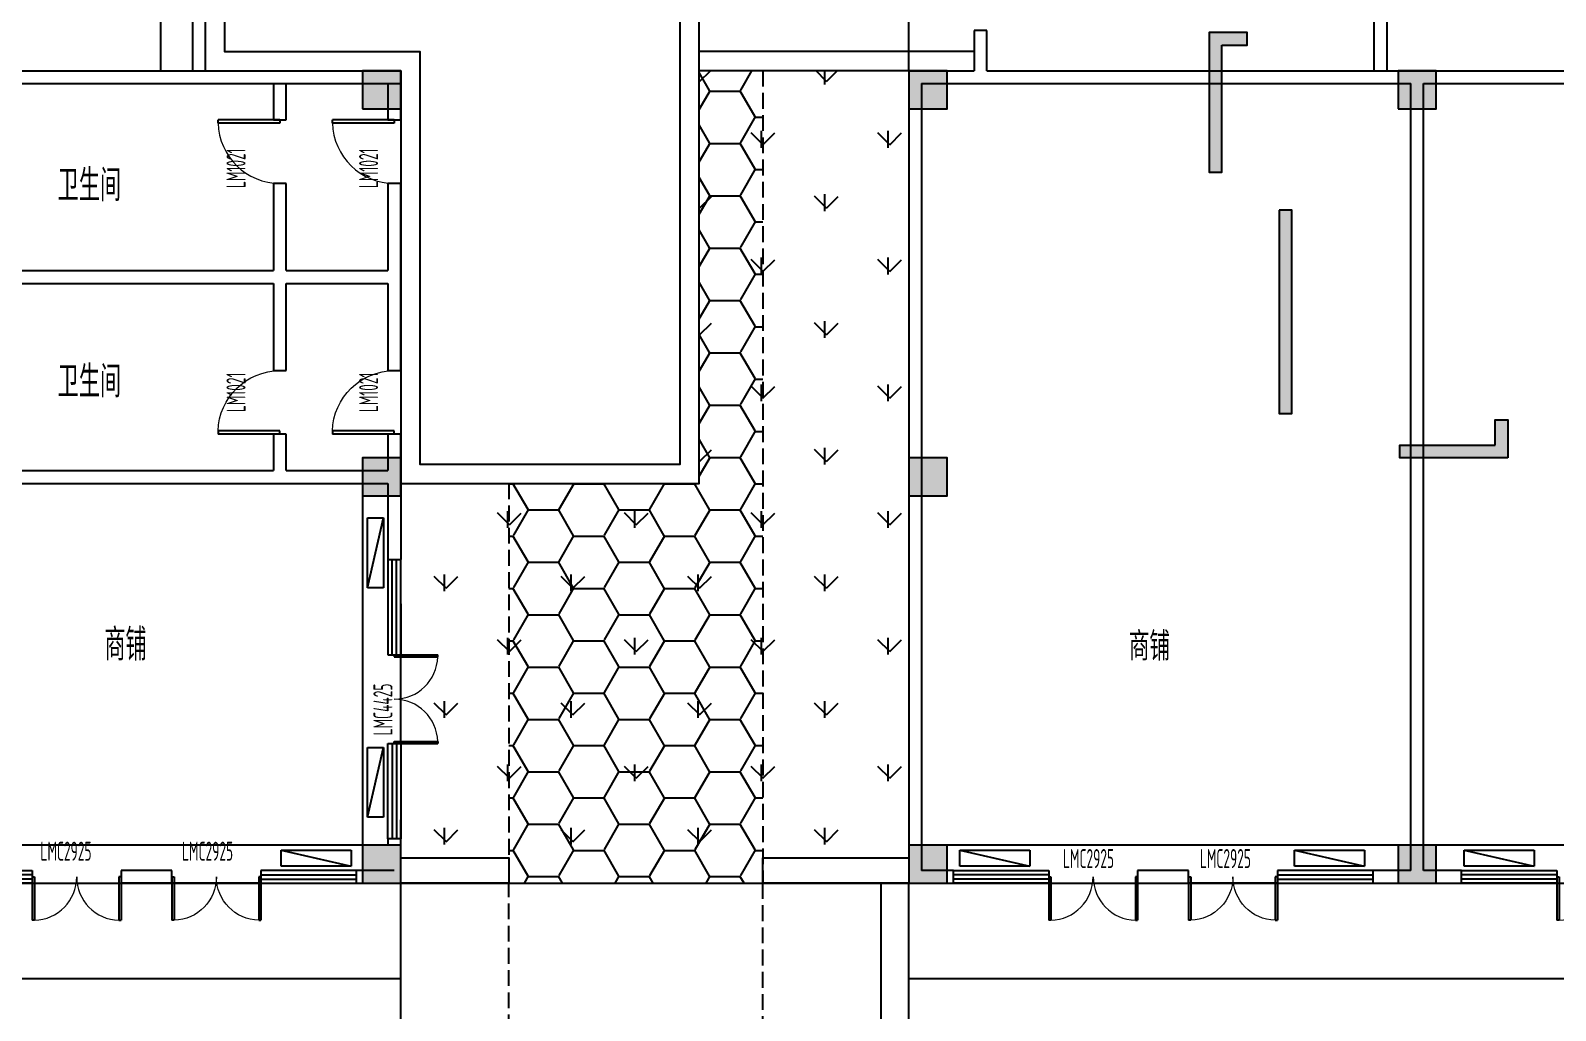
# Model space of a CAD drawing. Header units: millimetres. Extents: x 36720183 to 38160956, y 58934012 to 60388477.
# Drawn here: x 37281101 to 37305105, y 59274414 to 59289851 of the extents above; entities that cross this region are included whole.
import ezdxf

# ---------------------------------------------------------------- set-up
doc = ezdxf.new("R2010")
doc.units = ezdxf.units.MM
doc.header["$LTSCALE"] = 1000
doc.header["$MEASUREMENT"] = 0
doc.linetypes.add('DASH', pattern=[0.35, 0.25, -0.1])
for name, color, linetype in [('@ 绿化', 8, 'Continuous'), ('@YL', 2, 'Continuous'), ('@植草板', 8, 'Continuous'), ('@铺装', 2, 'Continuous'), ('C_Hatch', 41, 'Continuous'), ('C_Wall', 6, 'Continuous'), ('COLUMN', 9, 'Continuous'), ('CURTWALL', 4, 'Continuous'), ('DIM_SYMB', 3, 'Continuous'), ('PUB_HATCH', 8, 'Continuous'), ('PUB_TEXT', 7, 'Continuous'), ('STAIR', 2, 'Continuous'), ('TEXT', 1, 'Continuous'), ('WALL', 4, 'Continuous'), ('WINDOW', 2, 'Continuous'), ('WINDOW_TEXT', 3, 'Continuous'), ('空调', 115, 'Continuous'), ('裙楼挑廊', 7, 'Continuous')]:
    doc.layers.add(name, color=color, linetype=linetype)
doc.styles.add('_TCH_DIM', font='SIMPLEX', dxfattribs={"bigfont": 'GBCBIG'})
doc.styles.add('_TEL_DIM', font='superos.shx', dxfattribs={"width": 0.8, "height": 3.5, "bigfont": 'haiwenzw.shx'})
doc.styles.get("Standard").update_dxf_attribs({"font": 'gbenor.shx', "bigfont": 'gbcbig.shx'})

# ---------------------------------------------------------------- blocks, each defined once
blk = doc.blocks.new('$DorLib2D$00000001')
for p, q in [((0.45, 0.9750000000000001), (0.5000000000000002, 0.9750000000000001)), ((0.45, 0), (0.45, 0.9750000000000001)), ((0.5, 0), (0.5, 0.9750000000000001)), ((0.5, 0), (0.45, 0))]:
    blk.add_line(p, q)
at = {"lineweight": 13}
blk.add_arc((0.475, 0), 0.975, 91.4692835813538, 180, dxfattribs=at)
blk = doc.blocks.new('_FZH')
blk.add_lwpolyline([(-0.499999999992724, -0.4999999999854481), (0.499999999992724, -0.4999999999854481), (0.499999999992724, 0.5000000000145519), (-0.499999999992724, 0.5000000000145519)], close=True)
at = {"layer": 'PUB_HATCH'}
blk.add_solid([(-0.499999999992724, -0.4999999999854481), (0.499999999992724, -0.4999999999854481), (-0.499999999992724, 0.5000000000145519), (0.499999999992724, 0.5000000000145519)], dxfattribs=at)
blk = doc.blocks.new('$DorLib2D$00000002')
for p, q in [((-0.5, -5.684341886080802e-17), (-0.5000000000000007, 0.4875)), ((-0.4750000000000007, 0.4875), (-0.5000000000000007, 0.4875)), ((-0.475, -2.842170943040401e-17), (-0.4750000000000007, 0.4875)), ((0.475, -2.842170943040401e-17), (0.4750000000000007, 0.4875)), ((0.4750000000000007, 0.4875), (0.5000000000000007, 0.4875)), ((0.5, -5.684341886080802e-17), (0.5000000000000007, 0.4875)), ((-0.5, -5.684341886080802e-17), (-0.475, -2.842170943040401e-17)), ((0.5, -5.684341886080802e-17), (0.475, -2.842170943040401e-17))]:
    blk.add_line(p, q)
at = {"lineweight": 13}
for centre, start, end in [((-0.4875, -4.263256414560601e-17), 0, 88.53071641864632), ((0.4875, -4.263256414560601e-17), 91.4692835813537, 180)]:
    blk.add_arc(centre, 0.4875, start, end, dxfattribs=at)
blk = doc.blocks.new('ed231')
at = {"layer": '@铺装', "color": 2, "ltscale": 0.2}
for p, q in [((6628193.603387751, 372824.6380588533), (6626793.674507126, 372824.6381027671)), ((6628193.603387751, 372824.6379623907), (6626793.674507126, 372824.6380063044))]:
    blk.add_line(p, q, dxfattribs=at)
at = {"layer": 'CURTWALL', "color": 2}
for p, q in [((6629693.603891075, 373024.6380220773), (6628193.60372787, 373024.6380453529)), ((6628193.60372787, 373024.6380453529), (6628193.60372787, 372824.6380453529)), ((6628193.60372787, 372957.9713541763), (6629693.603891075, 372957.9713554131)), ((6628193.60372787, 372891.3047365295), (6629693.603891075, 372891.3046887415)), ((6628193.60372787, 372824.6380453529), (6629693.603891075, 372824.6380220773))]:
    blk.add_line(p, q, dxfattribs=at)
at = {"layer": 'WINDOW', "color": 0, "xscale": 1400, "yscale": -1400, "zscale": 1400}
blk.add_blockref('$DorLib2D$00000002', (6627493.603891075, 372924.6380220773), dxfattribs=at)
blk = doc.blocks.new('ds1213')
at = {"layer": '空调', "linetype": 'DASH', "ltscale": 1000}
blk.add_lwpolyline([(8431959.488748034, 364790.3195485603), (8431959.48874805, 365040.3195484038), (8433059.48874808, 365040.319548687), (8433059.488748109, 364790.3195485976)], close=True, dxfattribs=at)
blk.add_lwpolyline([(8431959.48874805, 365040.3195484038), (8433059.488748109, 364790.3195485976)], dxfattribs=at)
blk = doc.blocks.new('fsdf12312')
at = {"layer": 'DIM_SYMB'}
blk.add_lwpolyline([(6641369.264358278, 390233.0963138854), (6638454.899579208, 390233.0963139152)], dxfattribs=at)
for points in [[(6643041.334750582, 388061.5553995659, 0, 0, 0), (6641991.334750574, 388061.5553995733, 80.00000000000001, 0, 0), (6641691.334750574, 388061.5553995733, 0, 0, 0)], [(6643041.334750582, 387147.2423652782, 0, 0, 0), (6642421.327744219, 387147.2423652857, 80.00000000000001, 0, 0), (6642121.327744219, 387147.2423652857, 0, 0, 0)]]:
    blk.add_lwpolyline(points, format="xyseb", dxfattribs=at)
at = {"layer": 'STAIR'}
for p, q in [((6639854.899545703, 390233.0962969651), (6639854.899545841, 390733.096327461)), ((6642934.899545703, 390233.2469656681), (6642934.899545703, 390733.0963278328)), ((6639854.899545703, 390233.0962969651), (6638454.899545703, 390233.0962969725)), ((6638454.899545703, 390233.0962969725), (6638454.899545681, 387333.0962969725)), ((6639854.899432961, 388893.0962842991), (6639854.899545703, 390233.0962969651)), ((6642874.899650645, 390233.0962761333), (6639854.899545703, 390233.0962969651)), ((6639854.899637122, 388893.0962842991), (6639854.899545703, 390233.0962969651)), ((6640134.899637122, 388893.0962816392), (6640134.899545703, 390233.0962969651)), ((6640414.899637122, 388893.0962789868), (6640414.899545703, 390233.0962969576)), ((6640694.899637122, 388893.0962763344), (6640694.899545703, 390233.0962969576)), ((6640974.899637122, 388893.0962736746), (6640974.899545703, 390233.0962969576)), ((6641254.899279978, 388893.0962710222), (6641254.899545703, 390233.0962969576)), ((6641534.899279978, 388893.0962683698), (6641534.899545703, 390233.0962969502)), ((6641814.899637122, 388893.0962657099), (6641814.899545703, 390233.0962969502)), ((6642094.899637114, 388893.0962630575), (6642094.899545703, 390233.0962969502)), ((6642374.899637122, 388893.0962604051), (6642374.899545703, 390233.0962969502)), ((6642654.899637122, 388893.0962577527), (6642654.899545703, 390233.0962969427)), ((6642874.899603467, 388733.0963421082), (6642874.899545711, 390233.0962969427)), ((6642874.899545711, 390233.0962969427), (6642934.899545711, 390233.0962969427)), ((6642934.899545703, 390233.0962969427), (6642874.899650645, 390233.0962761333)), ((6642934.899545696, 388833.0962969427), (6642934.899545703, 390233.0962969427)), ((6642934.899603467, 388673.0963421082), (6642934.899545711, 390233.0962969427)), ((6642874.899545703, 388893.0962969427), (6639704.899569023, 388893.0963269984)), ((6639704.899569023, 388893.0963269984), (6639704.899569016, 388673.0963421305)), ((6642874.899545703, 388833.0962969427), (6642874.899545703, 388893.0962969427)), ((6639704.899569016, 388673.0963421305), (6642934.899603467, 388673.0963421082)), ((6642874.899545703, 388833.0962969427), (6639764.899569023, 388833.0963269984)), ((6639764.899569023, 388833.0963269984), (6639764.899569016, 388733.0963421305)), ((6639764.899569016, 388733.0963421305), (6642874.899603467, 388733.0963421082)), ((6639854.899438564, 388733.0963339498), (6639854.899432953, 388833.0962521796)), ((6639854.899545681, 387333.0962969651), (6639854.899443071, 388673.0963937183)), ((6642874.900989991, 388833.0962761333), (6639854.899545696, 388833.0962969651)), ((6639854.899545688, 388733.0962969651), (6642874.902639594, 388733.0962761333)), ((6639854.899637114, 388673.0963937258), (6639854.899545681, 387333.0962969651)), ((6640134.899279971, 388673.0963937258), (6640134.899545681, 387333.0962969651)), ((6640414.899637114, 388673.0963937183), (6640414.899545681, 387333.0962969576)), ((6640694.899279971, 388673.0963937183), (6640694.899545681, 387333.0962969576)), ((6640974.899637122, 388673.0963937183), (6640974.899545681, 387333.0962969576)), ((6641254.899637122, 388673.0963937183), (6641254.899545681, 387333.0962969576)), ((6641534.899637114, 388673.0963937109), (6641534.899545681, 387333.0962969502)), ((6641814.899637114, 388673.0963937109), (6641814.899545681, 387333.0962969502)), ((6642094.899637114, 388673.0963937109), (6642094.899545681, 387333.0962969502)), ((6642374.899279971, 388673.0963937034), (6642374.899545681, 387333.0962969502)), ((6642654.899279978, 388673.0963937034), (6642654.899545681, 387333.0962969427)), ((6642934.899545688, 388733.0962969427), (6642934.892244842, 388673.1066708778)), ((6642934.892244842, 388673.1066708778), (6642934.899637122, 388673.0963937034)), ((6642934.899637122, 388673.0963937034), (6642934.899545681, 387333.0962969427)), ((6638454.899545681, 387333.0962969725), (6639854.899545681, 387333.0962969651)), ((6639854.899545681, 387333.0962969651), (6642934.899545681, 387333.0962969427)), ((6639854.899545681, 387333.0962969651), (6639854.899545542, 386833.0963104274)), ((6642934.899545681, 387333.0962969427), (6642934.899545681, 386833.0963107934))]:
    blk.add_line(p, q, dxfattribs=at)
at = {"layer": 'WALL'}
blk.add_line((6638454.899562735, 390733.0963278477), (6638454.899585795, 390033.0963078727), dxfattribs=at)
at = {"layer": 'PUB_TEXT', "style": '_TCH_DIM'}
for p in [(6643146.334750582, 387886.5553995659), (6643146.334750582, 386972.2423652782)]:
    blk.add_text('下', height=337.5886524822695, dxfattribs=at).set_placement(p)
blk = doc.blocks.new('T4scpm')
at = {"layer": 'CURTWALL', "color": 6}
for p, q in [((262497.0386740193, 34362.8785059005), (262497.0386507437, 32862.87834269553)), ((262497.0386740193, 34362.8785059005), (262697.0386740193, 34362.8785059005)), ((262563.7053419203, 32862.87834269553), (262563.7053406835, 34362.8785059005)), ((262630.3719595671, 32862.87834269553), (262630.3720073551, 34362.8785059005)), ((262697.0386507437, 32862.87834269553), (262697.0386740193, 34362.8785059005))]:
    blk.add_line(p, q, dxfattribs=at)
at = {"layer": 'WALL', "color": 6}
for p, q in [((259622.0387015566, 48163.33670312911), (259622.0387015119, 42062.87842621654)), ((259422.0387015566, 47963.42137717456), (259422.0387015194, 42062.87842627615)), ((255522.1211177856, 42062.87842735648), (259422.0387015119, 42062.87842627615)), ((255522.1211177856, 42062.87831388414), (262697.0386735722, 42062.87831189483)), ((262697.0386714265, 41287.87810570002), (262697.0386735722, 42062.87831189483)), ((255322.1211935356, 41862.87831388414), (262697.0386731252, 41862.87830904871)), ((255422.1211198717, 41862.87835217267), (260697.0386561155, 41862.87836435437)), ((255422.1211198717, 41862.87823870778), (260697.0386561155, 41862.87825088948)), ((260697.0386561155, 41862.87825088948), (260697.0386237279, 41287.87810570747)), ((260897.0387785286, 41287.87810570747), (260897.0387354791, 41862.87820987403)), ((260897.0387354791, 41862.87820987403), (262497.0386773795, 41862.87820987403)), ((262497.0386773795, 41862.87820987403), (262497.0386937782, 41287.87810570747)), ((260697.0386237279, 41287.87810570747), (260897.0387785286, 41287.87810570747)), ((262497.0386937782, 41287.87810570747), (262697.0386714265, 41287.87810570002)), ((260897.0387785286, 40287.87841820717), (260697.0386237279, 40287.87841820717)), ((260697.0386237279, 40287.87841820717), (260697.0386561155, 38912.87824540585)), ((260897.0387354791, 38912.87820987403), (260897.0387785286, 40287.87841820717)), ((262697.0386714265, 40287.87841820717), (262497.0386937782, 40287.87841820717)), ((262497.0386937782, 40287.87841820717), (262497.0386773795, 38912.87820987403)), ((262697.0386732966, 38812.87823870778), (262697.0386714265, 40287.87841820717)), ((254797.0387250036, 38912.87824540585), (260697.0386561155, 38912.87824540585)), ((260897.0387354791, 38912.87820987403), (262497.0386773795, 38912.87820987403)), ((254797.0386561155, 38712.87824428827), (260697.0386561155, 38712.87824428827)), ((260697.0386561155, 38712.87824428827), (260697.0385871157, 37337.87841819972)), ((260897.0386090353, 37337.87841820717), (260897.0386561155, 38712.87820987403)), ((260897.0386561155, 38712.87820987403), (262497.0386649445, 38712.87820987403)), ((262497.0386649445, 38712.87820987403), (262497.0386843532, 37337.87841819972)), ((262697.0386649445, 37337.87841819972), (262697.0386732966, 38812.87823870778)), ((260697.0385871157, 37337.87841819972), (260897.0386090353, 37337.87841820717)), ((262497.0386843532, 37337.87841819972), (262697.0386649445, 37337.87841819972)), ((260897.0386090353, 36337.87841820717), (260697.0385871157, 36337.87841820717)), ((260697.0385871157, 36337.87841820717), (260697.0386561155, 35762.87822771817)), ((260897.0386561155, 35762.87820987403), (260897.0386090353, 36337.87841820717)), ((262697.0386649445, 36337.87810570002), (262497.0386843532, 36337.87810570747)), ((262497.0386843532, 36337.87810570747), (262497.0386649445, 35762.87820986658)), ((262697.0386732966, 35662.87823871523), (262697.0386649445, 36337.87810570002)), ((254797.0386561155, 35762.87822771817), (260697.0386561155, 35762.87822771817)), ((254797.0387381017, 35562.87826758623), (260797.0386732966, 35562.87823870778)), ((260797.0386732966, 35562.87823870778), (262497.0386773869, 35562.87820986658)), ((260897.0386561155, 35762.87820987403), (262497.0386649445, 35762.87820986658)), ((262497.0386773869, 35562.87820986658), (262497.0386740193, 34362.8785059005)), ((262697.0386817977, 35662.87823857367), (262697.0386740193, 34362.8785059005)), ((262497.0386740193, 34362.8785059005), (262696.4957095906, 34362.8785059005)), ((262497.0386507437, 33662.94895893335), (262497.0386507437, 32862.87834269553)), ((262697.0386507437, 33662.94895893335), (262697.0386507437, 32862.87834269553)), ((262697.0386773199, 29562.87834269553), (262697.0386788473, 30262.87834269553)), ((262697.0386788473, 29962.87834269553), (262497.0386565775, 29962.87834269553)), ((262497.0387256965, 29962.87834269553), (262497.0387256965, 29862.87834268808)), ((259097.1093070135, 29462.87828850001), (258297.0386907756, 29462.87828850001)), ((258297.0386907756, 29462.87828850001), (258297.0386907756, 29263.42125292122)), ((259097.1093070135, 29262.87828850001), (259097.1093070135, 29462.87828850001)), ((262597.0386829972, 29462.87838998437), (261997.0386909619, 29462.87839374691)), ((261997.0386909619, 29462.87839374691), (261997.0386909619, 29262.87836147845)), ((259097.1093070135, 29262.87828850001), (258297.0386907756, 29262.87828850001)), ((261997.0386909619, 29262.87836147845), (262697.0386907756, 29262.87836224586))]:
    blk.add_line(p, q, dxfattribs=at)
at = {"layer": 'WINDOW', "color": 6}
blk.add_line((262497.0386507437, 32862.87834269553), (262697.0386507437, 32862.87834269553), dxfattribs=at)
at = {"layer": '裙楼挑廊', "color": 6, "linetype": 'DASH', "ltscale": 1000}
for p, q in [((262097.0386773497, 35363.42118695378), (262097.0386773497, 29862.87834268808)), ((262097.0386773497, 29862.87834268808), (254997.0387075469, 29862.87824892998))]:
    blk.add_line(p, q, dxfattribs=at)
at = {"color": 6, "rotation": 90}
blk.add_blockref('fsdf12312', (646255.2174456343, -6596392.021135375), dxfattribs=at)
at = {"color": 6, "xscale": -1, "rotation": 90}
blk.add_blockref('ed231', (635521.6767477691, 6659656.48223377), dxfattribs=at)
at = {"color": 6, "xscale": -1}
blk.add_blockref('ed231', (6885090.64258185, -343561.7598085329), dxfattribs=at)
at = {"color": 6}
blk.add_blockref('ed231', (-6367696.565200116, -343561.7598142698), dxfattribs=at)
at = {"layer": 'COLUMN', "color": 6, "xscale": 599.9999999767169, "yscale": 599.9999999767169, "zscale": 599.9999999767169}
for p in [(262397.0386773348, 41762.87827581167), (262397.0386773348, 35663.42118693888), (262397.0386773348, 29562.87834269553)]:
    blk.add_blockref('_FZH', p, dxfattribs=at)
at = {"layer": 'WINDOW', "color": 6, "yscale": 1000, "zscale": 1000, "rotation": 90}
for p, xscale in [((260797.0386732966, 40787.87810570747), 1000), ((262597.0386732966, 40787.87810570747), 1000), ((260797.0386732966, 36837.87829701602), -1000), ((262597.0386732966, 36837.87829702348), -1000)]:
    blk.add_blockref('$DorLib2D$00000001', p, dxfattribs=dict(at, xscale=xscale))
at = {"layer": '空调', "color": 6, "linetype": 'DASH', "ltscale": 1000, "rotation": 90}
for p in [(627215.6538481638, -8398041.208332248), (627215.6538481638, -8401657.465784073)]:
    blk.add_blockref('ds1213', p, dxfattribs=at)
at = {"layer": '空调', "color": 6, "linetype": 'DASH', "ltscale": 1000}
blk.add_blockref('ds1213', (-8171143.38857156, -335255.7369218841), dxfattribs=at)
at = {"layer": 'PUB_TEXT', "color": 6, "linetype": 'Continuous', "style": '_TEL_DIM', "width": 0.7}
for s, p in [('卫生间', (257298.2620096207, 40007.27480712533)), ('卫生间', (257298.2620096207, 36915.22662651539)), ('商铺', (258032.8715244383, 32771.6080783084))]:
    blk.add_text(s, height=500, dxfattribs=at).set_placement(p)
at = {"layer": 'WINDOW_TEXT', "color": 6, "width": 0.6}
for s, p in [('LM1021', (260254.8656894714, 40213.83342102915)), ('LM1021', (262341.7609347776, 40213.83342102915)), ('LM1021', (260254.8656894714, 36683.34537165612)), ('LM1021', (262341.7609347776, 36683.34537165612)), ('LMC4425', (262567.8375442401, 31592.23328762501))]:
    blk.add_text(s, height=300, rotation=90, dxfattribs=at).set_placement(p)
for p in [(257026.3936357051, 29618.15600445867), (259255.0233431906, 29618.15600445867)]:
    blk.add_text('LMC2925', height=300, dxfattribs=at).set_placement(p)
blk = doc.blocks.new('T5T6scpm')
at = {"layer": 'C_Hatch'}
h = blk.add_hatch(color=6, dxfattribs=at)
h.paths.add_polyline_path([(316234.7891934812, 42811.43859340996), (316234.7891934812, 43611.43859340996), (316434.7891934812, 43611.43859340996), (316434.7891934812, 42611.43859340996), (314784.7892888486, 42611.43859340996), (314784.7892888486, 42811.43859340996)])
h.paths.add_polyline_path([(310934.7891941294, 50211.43821207434), (312734.7891932949, 50211.43821222335), (312734.7891932949, 50411.4382122606), (310934.7891941294, 50411.43821211159)])
h.paths.add_polyline_path([(330134.7891934812, 47211.43840267509), (330134.7891934812, 45461.43850400299), (330334.7891934812, 45461.43850400299), (330334.7891934812, 47211.43840267509)])
h.paths.add_polyline_path([(322434.7891925499, 57911.4382122159), (322434.7891925499, 55111.43821194023), (322234.7891925499, 55111.43821194023), (322234.7891925499, 57911.4382122159)])
h.paths.add_polyline_path([(323534.7891933247, 55311.4382122159), (323734.7409606054, 55311.43678476661), (323734.7891925499, 52411.43821194023), (323134.7891925499, 52411.43821194023), (323134.7891925499, 52611.43821194023), (323534.7891925499, 52611.43821194023)])
h.paths.add_polyline_path([(319334.7891925499, 58611.43821194023), (321034.7891927361, 58611.43821194023), (321034.7891927361, 58411.43821194023), (319334.7891925499, 58411.43821194023)])
h.paths.add_polyline_path([(297734.7891929224, 41511.43859340996), (297734.7891929224, 41711.43859340996), (297334.7891929224, 41711.43859340996), (297334.7891929224, 44611.35352566093), (297134.7891929224, 44611.35352566093), (297134.7891929224, 41511.43859340996)])
h.paths.add_polyline_path([(309434.8303920254, 47711.43819712847), (309434.7891934812, 48811.43821194023), (311434.7891934812, 48811.43821194023), (311434.7891934812, 48111.43840267509), (311634.7891934812, 48111.43840267509), (311634.7891934812, 48811.43821194023), (311634.7891934812, 49011.43821194023), (311434.7891934812, 49011.43821194023), (309234.7891934812, 49011.43821194023), (309234.8303920254, 47711.43819712847)])
h.paths.add_polyline_path([(307234.7067960203, 49011.43821208924), (306634.7067960203, 49011.43821208924), (306634.7067960203, 48811.43821208924), (307034.7067960203, 48811.43821208924), (307034.7067960203, 47361.5282387957), (307234.7067960203, 47361.5282387957)])
h.paths.add_polyline_path([(312334.7891934812, 32411.43821194023), (312334.7891934812, 33011.43897487968), (312534.7891934812, 33011.43897487968), (312534.7891934812, 32611.43821194023), (314034.7892046571, 32611.43821193278), (314034.7892046571, 32411.43821193278)])
h.paths.add_polyline_path([(316434.7891934812, 39111.43897487968), (316434.7891934812, 38911.43897487968), (316834.7891934812, 38911.43897487968), (316834.7891934812, 36911.43821188807), (317034.7891934812, 36911.43821188807), (317034.7891934812, 39111.43897487968)])
h.paths.add_polyline_path([(309434.7891934812, 46211.43840267509), (309434.7891934812, 43811.43849804252), (309234.7891934812, 43811.43849804252), (309234.7891934812, 46211.43840267509)])
h.paths.add_polyline_path([(328734.7891934812, 50111.43821194023), (328134.7891934812, 50111.43821194023), (328134.7891934812, 49911.43821194023), (328534.7891934812, 49911.43821194023), (328534.7891934812, 48461.43840267509), (328734.7891934812, 48461.43840267509)])
h.paths.add_polyline_path([(299634.7067960203, 50561.35352566093), (299634.7891935259, 48811.43821208924), (299834.7891935259, 48811.43821208924), (299834.7067960203, 50561.35352566093)])
h.paths.add_polyline_path([(296134.7067960203, 50561.35352566093), (295534.7067960203, 50561.35352566093), (295534.7067960203, 48911.35352566093), (295734.7067960203, 48911.35352566093), (295734.7067960203, 50361.35352566093), (296134.7067960203, 50361.35352566093)])
h.paths.add_polyline_path([(310034.7891934812, 57911.4382122159), (310034.7891934812, 55111.43821194023), (310234.7891934812, 55111.43821194023), (310234.7891934812, 57911.4382122159)])
h.paths.add_polyline_path([(308934.7891934812, 54811.4382122159), (308734.7891934812, 54811.4382122159), (308734.7891934812, 52411.43821194023), (309334.7891934812, 52411.43821194023), (309334.7891934812, 52611.43821194023), (308934.7891934812, 52611.43821194023)])
h.paths.add_polyline_path([(302734.792245239, 49011.43821208924), (302734.792245239, 47361.5282387957), (302934.792245239, 47361.5282387957), (302934.792245239, 49011.43821208924)])
h.paths.add_polyline_path([(295534.7067960203, 46161.35347797722), (295534.7067960203, 44411.35352566093), (295734.7067960203, 44411.35352566093), (295734.7067960203, 46161.35347797722)])
h.paths.add_polyline_path([(313134.7891934812, 58611.43821194023), (311434.7891932949, 58611.43821194023), (311434.7891932949, 58411.43821194023), (313134.7891934812, 58411.43821194023)])
h.paths.add_polyline_path([(314334.7891934812, 41711.43859340996), (312734.7891934812, 41711.43859340996), (312734.7891934812, 41511.43859340996), (314334.7891934812, 41511.43859340996)])
h.paths.add_polyline_path([(305134.792245239, 41711.43859340996), (302734.792245239, 41711.43859340996), (302734.792245239, 41511.43859340996), (305134.792245239, 41511.43859340996)])
h.paths.add_polyline_path([(313634.7891934812, 48511.43840267509), (313634.7891934812, 47911.43840267509), (313834.7891934812, 47911.43840267509), (313834.7891934812, 48311.43840267509), (316434.7891934812, 48311.43840267509), (316434.7891934812, 48511.43840267509)])
h.paths.add_polyline_path([(316134.7891931087, 54711.43821194023), (316134.7891931087, 52311.43821198493), (316334.7891931087, 52311.43821198493), (316334.7891931087, 54711.43821194023)])
h.paths.add_polyline_path([(301934.792245239, 36311.43897487968), (301934.7892859578, 33111.43821193278), (302134.7892859578, 33111.43821193278), (302134.792245239, 36311.43897487968)])
h.paths.add_polyline_path([(301034.792245239, 38911.43897487968), (301434.7861417234, 38911.43897487968), (301434.7861417234, 39111.43897487968), (300834.792245239, 39111.43897487968), (300834.792245239, 36911.43821188807), (301034.792245239, 36911.43821188807)])
h.paths.add_polyline_path([(305534.792245239, 40011.43859340996), (303534.792245239, 40011.43859340996), (303534.792245239, 39811.43859340996), (305534.792245239, 39811.43859340996)])
h.paths.add_polyline_path([(314334.7891934812, 40011.43859340996), (312334.7891934812, 40011.43859340996), (312334.7891934812, 39811.43859340996), (314334.7891934812, 39811.43859340996)])
h.paths.add_polyline_path([(315734.7891934812, 36311.43897487968), (315734.7891934812, 33111.43821193278), (315934.7891934812, 33111.43821193278), (315934.7891934812, 36311.43897487968)])
h.paths.add_polyline_path([(318634.7891934812, 44261.43859345466), (318434.7891934812, 44261.43859345466), (318434.7891934812, 42611.43859340996), (319034.7891934812, 42611.43859340996), (319034.7891934812, 42811.43859340996), (318634.7891934812, 42811.43859340996)])
h.paths.add_polyline_path([(326034.7891934812, 42811.43859340996), (326034.7891934812, 41061.43859340996), (326234.7891934812, 41061.43859340996), (326234.7891934812, 42811.43859340996)])
h.paths.add_polyline_path([(322734.7891929224, 50111.42867519706), (322734.7891929224, 48461.42867519706), (322934.7891929224, 48461.42867519706), (322934.7891929224, 49911.42867519706), (323584.917366378, 49911.43821471184), (323584.917366378, 50111.43821471184)])
h.paths.add_polyline_path([(330134.7891934812, 41261.43859340996), (329734.7891934812, 41261.43859340996), (329734.7891934812, 41061.43859340996), (330334.7891934812, 41061.43859340996), (330334.7891934812, 42711.43859340996), (330134.7891934812, 42711.43859340996)])
h.paths.add_polyline_path([(305534.7891934812, 32411.43821194023), (303834.7892052159, 32411.43821193278), (303834.7892052159, 32611.43821193278), (305334.7891934812, 32611.43821194023), (305334.7891934812, 33011.43897487968), (305534.7891934812, 33011.43897487968)])
at = {"layer": '@铺装', "color": 6, "ltscale": 0.2}
for points in [[(296109.8042316437, 26010.87522310764), (296109.8042171374, 25710.87521484494)], [(296109.8042171374, 25710.87523279339), (296409.8042316362, 25710.87524730712)]]:
    blk.add_lwpolyline(points, dxfattribs=at)
at = {"layer": 'C_Wall', "color": 6}
for points in [[(301034.792245239, 38911.43897487968), (301434.7861417234, 38911.43897487968), (301434.7861417234, 39111.43897487968), (300834.792245239, 39111.43897487968), (300834.792245239, 36911.43821188807), (301034.792245239, 36911.43821188807), (301034.792245239, 38911.43897487968)], [(305334.7891934812, 32611.43821194023), (305334.7891934812, 33011.43897487968), (305534.7891934812, 33011.43897487968), (305534.7891934812, 32411.43821194023)], [(305534.7891934812, 32411.43821194023), (303834.7892052159, 32411.43821193278), (303834.7892052159, 32611.43821193278), (305334.7891934812, 32611.43821194023)]]:
    blk.add_lwpolyline(points, dxfattribs=at)
blk.add_lwpolyline([(301934.792245239, 36311.43897487968), (301934.7892859578, 33111.43821193278), (302134.7892859578, 33111.43821193278), (302134.792245239, 36311.43897487968)], close=True, dxfattribs=at)
at = {"layer": 'STAIR', "color": 6}
blk.add_line((296109.8042293116, 38510.87515620887), (296109.8054839, 44411.28453231603), dxfattribs=at)
at = {"layer": 'WALL', "color": 6}
for p, q in [((303434.7038371712, 38510.87520665675), (303434.7039394155, 41711.3693851009)), ((303634.7038371712, 38510.87520416826), (303634.7039844692, 41511.36939398199)), ((297334.7067418322, 39144.18063145131), (297134.7067963481, 39144.18063144386)), ((297134.7067963481, 39144.18063144386), (297134.7067846805, 38510.87541364878)), ((297334.7067211792, 38510.87520070374), (297334.7067418322, 39144.18063145131)), ((296109.8042316511, 38510.87637531757), (297134.7067846805, 38510.87541364878)), ((296109.8042293116, 38510.87515620887), (296109.8042293042, 25710.87521484494)), ((297334.7067211792, 38510.87520070374), (304109.8042932525, 38510.87520585209)), ((303434.7038371712, 38510.87520665675), (303634.7038371712, 38510.87520416826)), ((304109.804293111, 38510.87520585209), (309234.7891941965, 38510.87521325797)), ((296309.8042293116, 38310.87517490238), (297234.7067551464, 38310.87520585209)), ((296309.8042293116, 38310.87517490238), (296309.8042293116, 25910.87518136948)), ((297234.7067551464, 38310.87520585209), (304009.8042942509, 38310.87520181388)), ((304009.8043023422, 25910.8751835674), (304009.8042942509, 38310.87520181388)), ((304209.8042941988, 38310.87521412969), (312009.8043128997, 38310.87522541732)), ((304209.8043022975, 25910.87522960454), (304209.8042941988, 38310.87521412969)), ((296109.8042293042, 25710.87521484494), (296809.8043172434, 25710.87521497905)), ((296809.8043171912, 25910.87517660856), (296309.8042293116, 25910.87518136948)), ((296809.8043172434, 25710.87521497905), (296809.8043171912, 25910.87517660856)), ((300509.8042984679, 25910.875123173), (299709.8042982817, 25910.875123173)), ((299709.8042982817, 25910.875123173), (299709.8042982817, 25710.875123173)), ((299709.8042982817, 25710.875123173), (300509.8042984679, 25710.875123173)), ((300509.8042984679, 25710.875123173), (300509.8042984679, 25910.875123173)), ((304009.8043023422, 25910.8751835674), (303409.8042985126, 25910.87517857552)), ((303409.8042985126, 25910.87517857552), (303409.8042985648, 25710.8752092123)), ((303409.8042985648, 25710.8752092123), (304109.8043030649, 25710.87520814687)), ((304109.8043030202, 25710.87520814687), (304809.8042983785, 25710.87519893795)), ((304809.8042984158, 25910.87525434047), (304209.8043022975, 25910.87522960454)), ((304809.8042983785, 25710.87519893795), (304809.8042984158, 25910.87525434047))]:
    blk.add_line(p, q, dxfattribs=at)
at = {"layer": '裙楼挑廊', "color": 6, "linetype": 'DASH', "ltscale": 1000}
for p, q in [((303809.804298386, 26310.87522310019), (296709.8042316213, 26310.87522310019)), ((311809.804298386, 26310.87522310019), (304409.8042983636, 26310.87522310019))]:
    blk.add_line(p, q, dxfattribs=at)
at = {"color": 6, "xscale": -1}
for p in [(6926503.408189356, -347113.7628831267), (6934503.408189453, -347113.7628336623)]:
    blk.add_blockref('ed231', p, dxfattribs=at)
at = {"color": 6}
blk.add_blockref('ed231', (-6326283.799592607, -347113.7628988996), dxfattribs=at)
at = {"layer": 'COLUMN', "color": 6, "xscale": 599.9999999767169, "yscale": 599.9999999767169, "zscale": 599.9999999767169}
for p in [(296409.8042316362, 38210.87515622377), (304109.8042983785, 38210.87515622377), (296409.8042316362, 32111.41806735098), (296409.8042316362, 26010.87522310764), (304109.8042983785, 26010.87522310764)]:
    blk.add_blockref('_FZH', p, dxfattribs=at)
at = {"layer": '空调', "color": 6, "linetype": 'DASH', "ltscale": 1000}
for p in [(-8135049.062696174, -338807.7399477139), (-8129779.842884123, -338807.7399477139), (-8127110.539828397, -338807.7399477139)]:
    blk.add_blockref('ds1213', p, dxfattribs=at)
at = {"layer": 'TEXT', "color": 6}
blk.add_text('商铺', height=450, dxfattribs=at).set_placement((299571.1264807507, 29219.60504994541))
at = {"layer": 'WINDOW_TEXT', "color": 6, "width": 0.6}
for p in [(298534.3463538736, 25950.59680344909), (300689.0486539155, 25950.59680344909)]:
    blk.add_text('LMC2925', height=300, dxfattribs=at).set_placement(p)

msp = doc.modelspace()

# ---------------------------------------------------------------- hatches: boundary and pattern name
at = {"layer": '@ 绿化', "linetype": 'Continuous'}
h = msp.add_hatch(dxfattribs=at)
h.set_pattern_fill('GRASS', color=256, scale=500, style=0)
h.set_pattern_definition([(90, (0, 0), (-997.7954749999999, 997.7954750000001), [264.58066, -1731.01015]), (45, (0, 0), (-997.7961550815103, 997.7961550815104), [264.58066, -1146.51615]), (135, (0, 0), (-997.7961550815104, -997.7961550815103), [264.58066, -1146.51615])])
edge = h.paths.add_edge_path()
edge.add_line((37286928.14557116, 59276417.76935432), (37286928.14558108, 59282717.77041934))
edge.add_line((37286928.14558108, 59282717.77041934), (37291628.14557676, 59282717.76789701))
edge.add_line((37291628.14557676, 59282717.76789701), (37291628.14906508, 59289217.77168137))
edge.add_line((37291628.14906508, 59289217.77168137), (37294928.14554027, 59289217.77046227))
edge.add_line((37294928.14554027, 59289217.77046227), (37294928.14553792, 59276417.32527283))
edge.add_line((37294928.14553792, 59276417.32527283), (37286928.14557676, 59276417.32527283))
at = {"layer": '@植草板'}
h = msp.add_hatch(dxfattribs=at)
h.set_pattern_fill('HONEY', color=8, scale=300)
h.set_pattern_definition([(0, (0, 0), (714.375, 412.4444999999999), [476.25, -952.5]), (120, (0, 0), (-714.3749146511708, 412.4446478285086), [476.2499999999999, -952.4999999999999]), (59.99999999999999, (0, 0), (8.53488292342961e-05, 824.8891478285083), [-952.5, 476.25])])
h.paths.add_polyline_path([(37292628.145607, 59276417.77042641), (37288628.14557676, 59276417.77042653), (37288628.14558034, 59282717.77041837), (37291628.14557676, 59282717.76880837), (37291628.14557676, 59289217.77168137), (37292628.14557676, 59289217.77168137)])

# ---------------------------------------------------------------- linework, layer by layer
for points in [[(37286928.14557988, 59276417.77046852), (37286928.14557364, 59276817.77046852)], [(37286928.14557116, 59276817.76935432), (37288628.14557676, 59276817.76935431)], [(37292628.14558914, 59276817.77042653), (37294928.14552007, 59276817.77052918)], [(37292628.14560965, 59276417.77047785), (37292628.14560341, 59276817.77047785)], [(37286928.14557116, 59276417.76935432), (37288628.14557676, 59276417.76935431)], [(37292628.14560699, 59276417.77042653), (37294928.14553792, 59276417.77052918)]]:
    msp.add_lwpolyline(points)
for points in [[(37286928.14557116, 59276817.76935432), (37288628.14557676, 59276817.76935432), (37288628.14557676, 59276417.76935431), (37286928.14557116, 59276417.76935431)], [(37292628.14560605, 59276817.77042653), (37294928.14553792, 59276817.77042653), (37294928.14553792, 59276417.77052918), (37292628.14560605, 59276417.77052918)]]:
    msp.add_lwpolyline(points, close=True)
at = {"layer": '@YL', "linetype": 'DASH'}
for p, q in [((37292628.14557676, 59289217.77168137), (37292628.14560699, 59276417.77042653)), ((37288628.14557676, 59282717.77041666), (37288628.14557676, 59276417.77042653))]:
    msp.add_line(p, q, dxfattribs=at)
at = {"layer": '@YL', "color": 8}
for points in [[(37288928.14557676, 59312209.66605668), (37288928.14557676, 59290717.50035463), (37286628.14560451, 59290717.50035463), (37286628.14560451, 59298118.21543086), (37281753.38389205, 59298117.99689976), (37281753.44664238, 59296718.22887989), (37284153.145601, 59296718.22887989), (37284153.14560095, 59289517.7706268), (37287228.14557656, 59289517.7706268), (37287228.14558088, 59283017.77041917), (37291328.14557676, 59283017.77041683), (37291328.14557676, 59312209.66605669)], [(37295953.04809882, 59289517.77168137), (37291628.14557676, 59289517.77168137)], [(37294490.15012163, 59269510.05947997), (37294490.15012164, 59276417.77052917)]]:
    msp.add_lwpolyline(points, dxfattribs=at)
at = {"layer": '@YL'}
for points in [[(37286928.14558108, 59282717.77041934), (37291628.14557676, 59282717.77041666), (37291628.14557676, 59312209.66605669)], [(37294928.16935427, 59276417.77052918), (37364020.86280932, 59276417.77048894), (37366202.32984035, 59308389.48982422)], [(37294928.1693534, 59274917.77052918), (37365422.00365368, 59274917.77048812), (37367698.85036773, 59308287.3805145)], [(37286928.14560451, 59291017.50035463), (37286928.14560451, 59298418.22887989), (37281453.37044363, 59298417.98345074), (37281453.46009079, 59296418.22887989), (37283853.145601, 59296418.22887989), (37283853.14560095, 59289217.7706268), (37286928.14557676, 59289217.7706268), (37286928.14558108, 59282717.77041934)], [(37294928.14554027, 59289217.77168137), (37291628.14557676, 59289217.77168137)], [(37238828.14561104, 59276417.77043129), (37286928.14557988, 59276417.77118208)], [(37286928.14557676, 59276417.77042653), (37294928.14554027, 59276417.77042653)], [(37286928.14561953, 59273877.77118208), (37286928.14557116, 59276417.76935431)], [(37294928.1693528, 59273877.77052918), (37294928.14552575, 59276417.77042653)], [(37238828.14563445, 59274917.77043129), (37286928.14560329, 59274917.77118208)]]:
    msp.add_lwpolyline(points, dxfattribs=at)
at = {"layer": '@YL', "color": 8, "linetype": 'DASH'}
for points in [[(37288628.14560699, 59269550.04312694), (37288628.14557676, 59276417.77042653)], [(37292628.14560699, 59269522.759869), (37292628.14560699, 59276417.77042653)]]:
    msp.add_lwpolyline(points, dxfattribs=at)

# ---------------------------------------------------------------- block references
for name, p in [('T5T6scpm', (36998818.34130862, 59250706.89530605)), ('T4scpm', (37024231.10689944, 59247154.89220058))]:
    msp.add_blockref(name, p)

doc.saveas('drawing.dxf')
